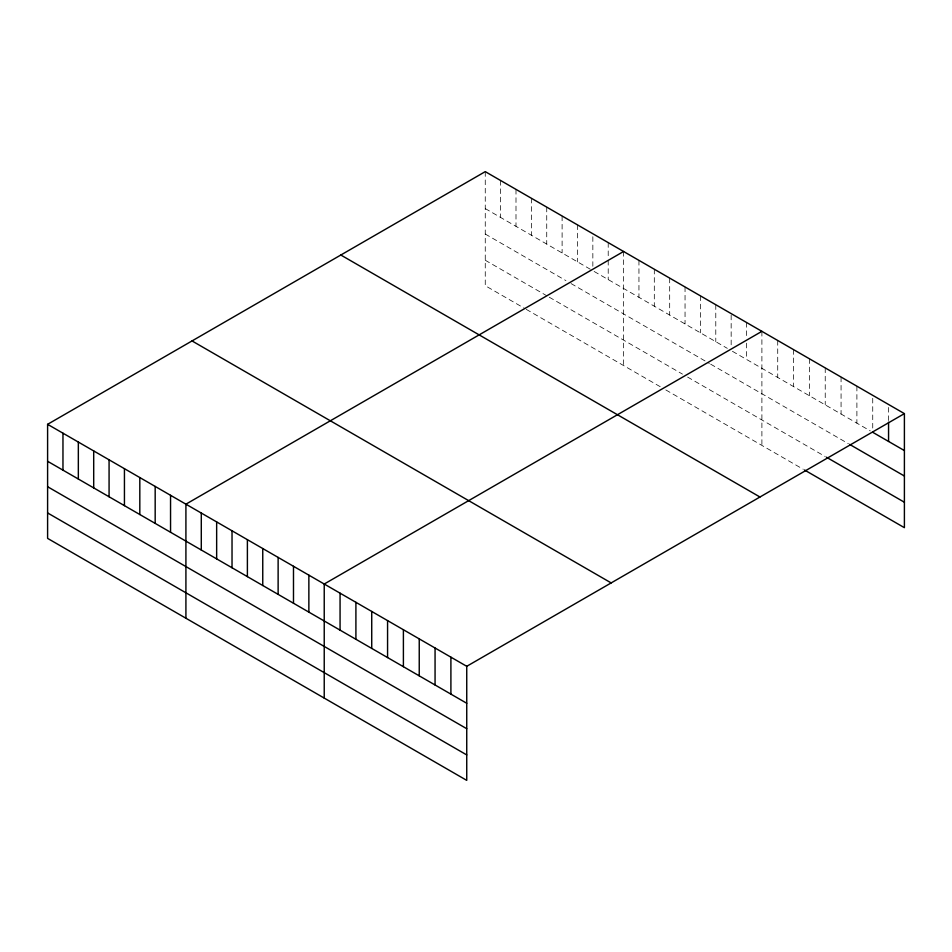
<?xml version="1.0" encoding="UTF-8"?>
<svg xmlns="http://www.w3.org/2000/svg" width="952" height="952" viewBox="0 0 952 952"><rect width="100%" height="100%" fill="white"/><g stroke="black" fill="none" stroke-linecap="round" stroke-linejoin="round"><path stroke-width="0.71" stroke-dasharray="4.76 3.57" d="M485.258 171.634L485.258 285.695L524.968 308.615M485.258 208.595L590.276 269.226M594.119 271.451L727.316 348.349M732.433 351.3L870.295 430.899M485.258 234.037L565.94 280.626M571.069 283.577L709.383 363.438M710.668 364.176L848.375 443.68M485.258 260.253L546.734 295.739M549.292 297.226L682.489 374.124M687.618 377.075L825.229 456.532M526.242 309.352L660.712 386.988M665.841 389.951L803.309 469.312M888.561 407.444L888.561 420.748M872.734 398.293L872.734 429.34M856.895 386.203L856.895 423.164M841.068 377.063L841.068 414.013M825.229 367.912L825.229 404.874M809.39 358.773L809.39 395.734M793.563 349.634L793.563 386.595M777.724 340.495L777.724 377.456M761.897 331.344L761.897 445.405M746.523 322.478L746.523 337.258M746.523 343.172L746.523 359.44M731.16 315.076L731.16 346.123M715.785 304.735L715.785 341.685M700.422 295.858L700.422 332.819M685.047 286.98L685.047 323.942M669.684 278.115L669.684 315.076M654.31 269.238L654.31 306.199M638.947 260.372L638.947 297.321M623.572 251.495L623.572 365.544M608.209 242.617L608.209 258.885M608.209 260.36L608.209 279.579M592.846 236.703L592.846 266.274M577.471 224.874L577.471 261.836M562.108 215.997L562.108 252.958M546.734 207.131L546.734 244.093M531.371 198.254L531.371 235.215M515.996 189.388L515.996 226.338M500.633 180.511L500.633 217.472"/><path stroke-width="1.43" d="M47.6 424.318L466.742 666.305L466.742 780.366L47.6 538.38L47.6 424.318L485.258 171.634L904.4 413.62L904.4 527.682L804.523 470.014M623.572 251.495L185.914 504.179L185.914 618.229M761.897 331.344L324.227 584.028L324.227 698.09M466.742 666.305L904.4 413.62M872.734 432.303L904.4 450.582M849.589 444.382L904.4 476.024M826.443 457.234L904.4 502.239M340.828 255.017L759.97 497.015M192.03 340.935L611.172 582.922M47.6 461.28L466.742 703.266M47.6 486.722L466.742 728.708M47.6 512.938L466.742 754.924M888.561 422.224L888.561 441.442M450.903 657.166L450.903 694.127M435.064 648.026L435.064 684.988M419.237 638.887L419.237 675.837M403.398 629.736L403.398 666.697M387.571 620.597L387.571 657.558M371.732 611.458L371.732 648.419M355.905 602.318L355.905 639.28M340.066 593.167L340.066 630.129M308.865 575.163L308.865 612.112M293.49 566.285L293.49 603.247M278.127 557.408L278.127 594.369M262.752 548.542L262.752 585.504M247.389 539.665L247.389 576.626M232.026 530.799L232.026 567.749M216.651 521.922L216.651 558.883M201.288 513.045L201.288 550.006M170.551 495.302L170.551 532.263M155.176 486.424L155.176 523.386M139.813 477.559L139.813 514.52M124.438 468.682L124.438 505.643M109.075 459.816L109.075 496.765M93.701 450.939L93.701 487.9M78.338 442.061L78.338 479.023M62.963 433.196L62.963 470.157"/></g></svg>
